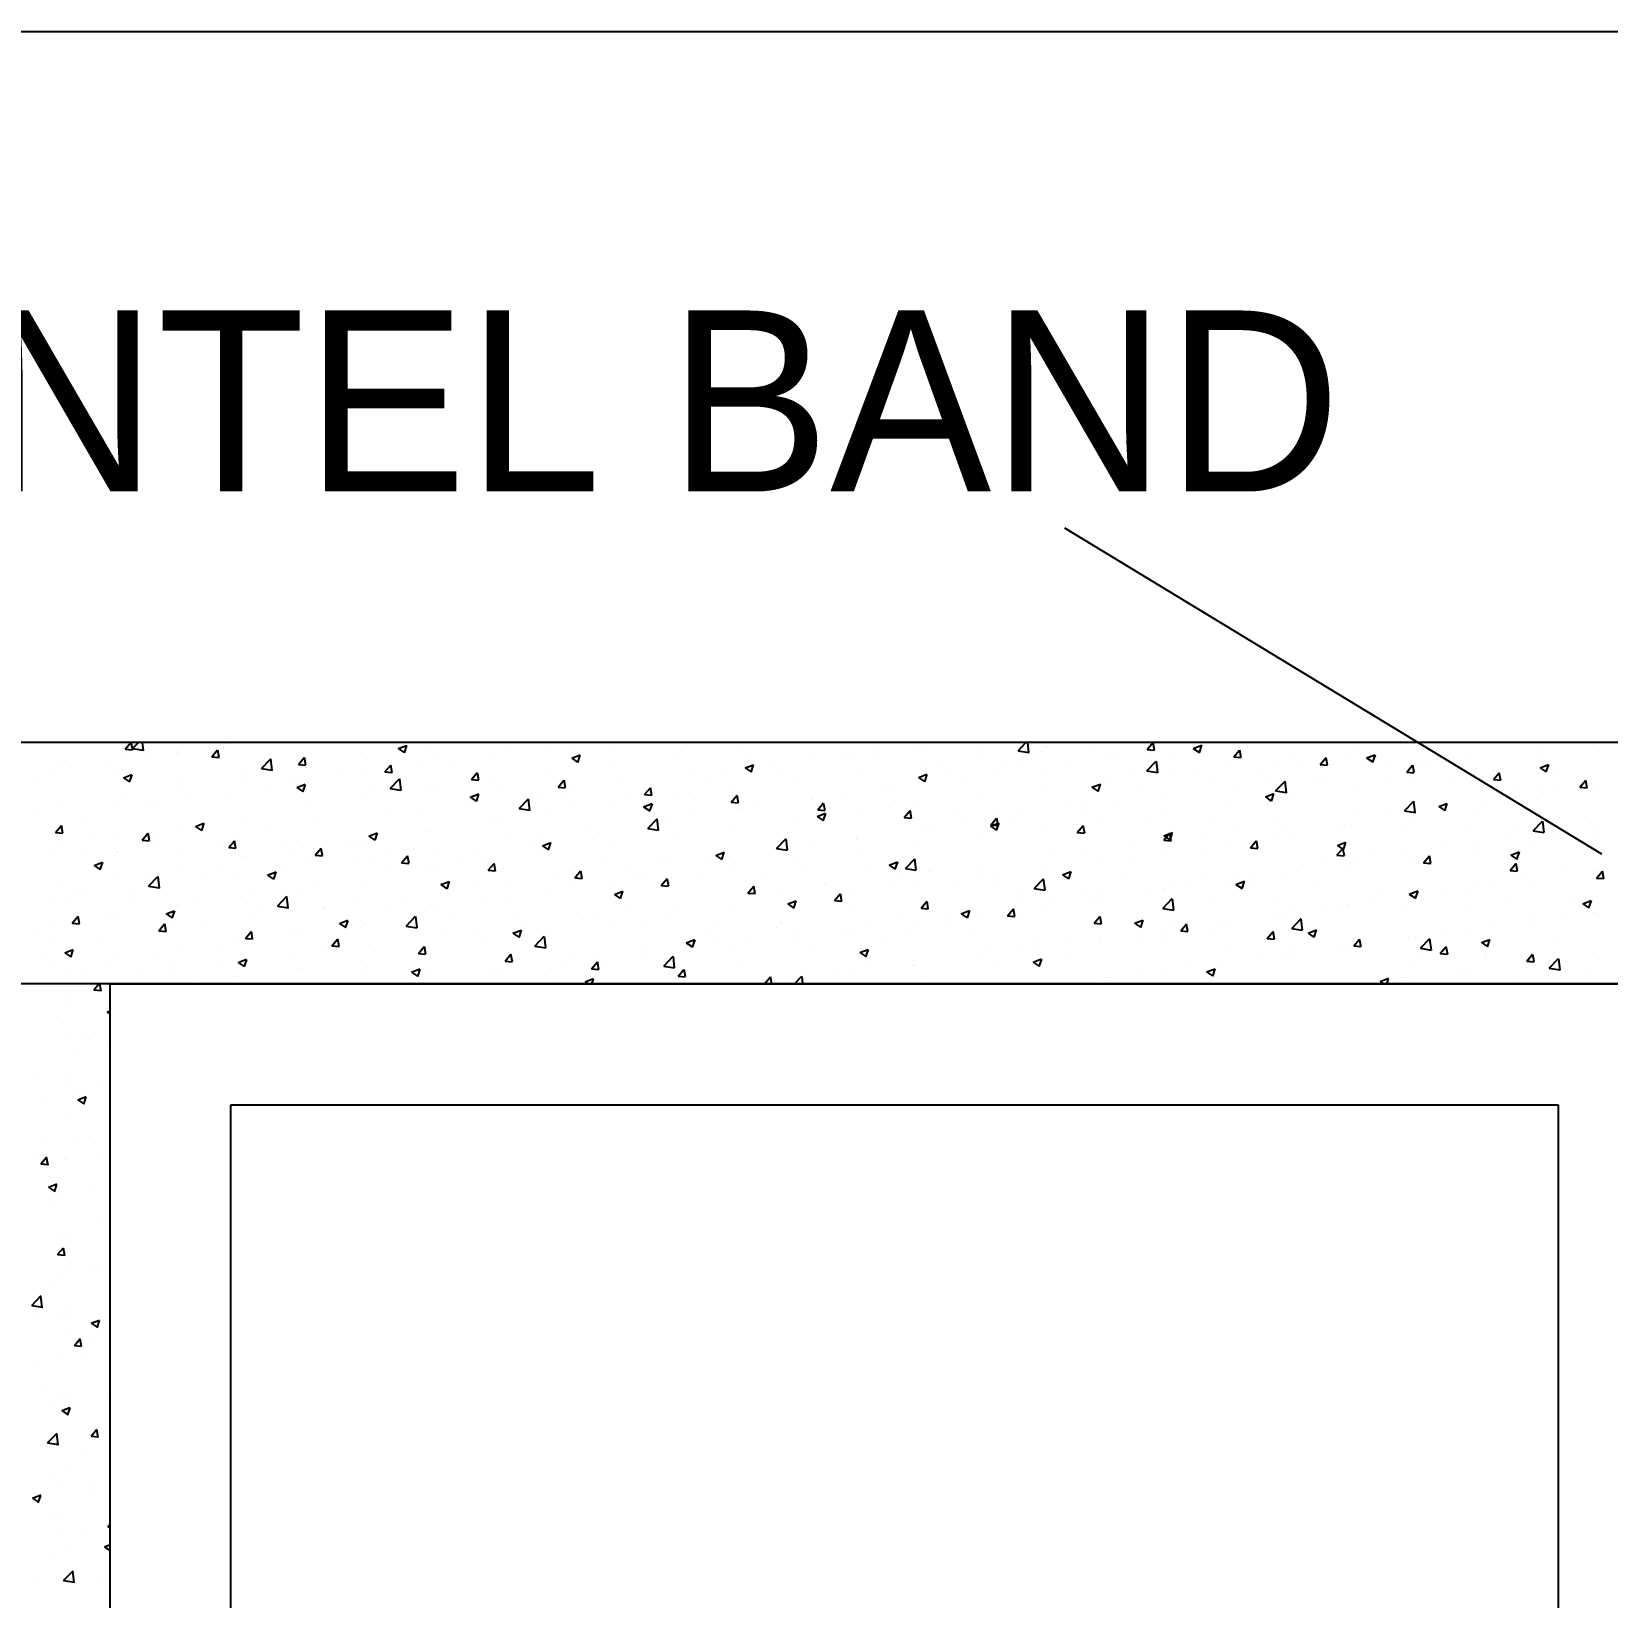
# Model space of a CAD drawing. Header units: metres. Extents: x 3396 to 3562, y 2179 to 2331.
# Drawn here: x 3520.362 to 3523.224, y 2248.281 to 2251.124 of the extents above; entities that cross this region are included whole.
import ezdxf

# ---------------------------------------------------------------- set-up
doc = ezdxf.new("R2010")
doc.units = ezdxf.units.M
doc.styles.add('Romantic', font='GOTHIC.TTF')

# ---------------------------------------------------------------- blocks, each defined once
blk = doc.blocks.new('A$C70167D43')
at = {"color": 0}
for p, q in [((-74.24, 626.36), (-32.83, 601.22)), ((63.73, 609.8), (-238.45, 609.8)), ((63.73, 591.19), (-238.45, 591.19)), ((-147.84, 591.19), (-26.88, 591.19)), ((-147.84, 330.66), (-147.84, 591.19)), ((-138.54, 581.88), (-36.19, 581.88)), ((-138.54, 339.97), (-138.54, 581.88)), ((-36.19, 581.88), (-36.19, 339.97))]:
    blk.add_line(p, q, dxfattribs=at)
at = {"color": 2}
for p, q in [((-146.89, 609.03), (-146.89, 609.03)), ((-146.67, 609.29), (-146.24, 609.8)), ((-146.67, 609.29), (-146.11, 609.24)), ((-146.1, 609.23), (-146.21, 609.8)), ((-146.11, 609.34), (-145.66, 609.8)), ((-146.11, 609.34), (-145.28, 609.21)), ((-145.27, 609.2), (-145.34, 609.8)), ((-142.63, 608.99), (-142.63, 608.99)), ((-142.6, 609.05), (-142.6, 609.05)), ((-142.19, 609.63), (-142.19, 609.63)), ((-140, 608.71), (-139.55, 609.24)), ((-139.43, 608.65), (-139.54, 609.23)), ((-139.11, 609.46), (-139.11, 609.46)), ((-138.56, 609.8), (-138.53, 609.78)), ((-138.52, 609.77), (-138.51, 609.8)), ((-125.62, 609.34), (-124.97, 609.59)), ((-125.62, 609.34), (-125.16, 609.03)), ((-125.15, 609.02), (-124.96, 609.58)), ((-123.16, 609.17), (-123.16, 609.17)), ((-118.79, 609.77), (-118.79, 609.77)), ((-118.1, 608.87), (-118.1, 608.87)), ((-117.34, 609.52), (-117.34, 609.52)), ((-113.82, 609.56), (-113.82, 609.56)), ((-112.25, 608.6), (-111.6, 608.85)), ((-112.22, 609.65), (-112.22, 609.65)), ((-111.78, 608.28), (-111.59, 608.84)), ((-108.85, 609.35), (-108.85, 609.35)), ((-103.88, 609.14), (-103.88, 609.14)), ((-99.49, 609.28), (-99.49, 609.28)), ((-98.92, 608.93), (-98.92, 608.93)), ((-91.21, 609.07), (-91.21, 609.07)), ((-90.95, 609.76), (-90.95, 609.76)), ((-88.88, 609.37), (-88.88, 609.37)), ((-85.98, 609.55), (-85.98, 609.55)), ((-85.17, 609.56), (-85.17, 609.56)), ((-81.01, 609.34), (-81.01, 609.34)), ((-77.83, 609.16), (-77.22, 609.8)), ((-77.83, 609.16), (-77, 609.03)), ((-77.23, 609.8), (-77.23, 609.8)), ((-77.21, 609.79), (-77.21, 609.8)), ((-76.99, 609.02), (-77.08, 609.8)), ((-76.04, 609.13), (-76.04, 609.13)), ((-75.68, 609.48), (-75.68, 609.48)), ((-72.09, 609.38), (-72.09, 609.38)), ((-71.08, 608.92), (-71.08, 608.92)), ((-67.88, 609.28), (-67.44, 609.8)), ((-67.88, 609.28), (-67.32, 609.23)), ((-67.31, 609.22), (-67.41, 609.8)), ((-64.34, 609.26), (-64.34, 609.26)), ((-64.32, 609.36), (-63.67, 609.61)), ((-64.32, 609.36), (-63.85, 609.05)), ((-63.84, 609.04), (-63.65, 609.6)), ((-61.2, 608.7), (-60.75, 609.23)), ((-60.63, 608.64), (-60.74, 609.22)), ((-56.78, 608.93), (-56.78, 608.93)), ((-52.25, 608.92), (-52.25, 608.92)), ((-51.95, 609.62), (-51.95, 609.62)), ((-50.95, 608.62), (-50.29, 608.87)), ((-50.47, 608.3), (-50.28, 608.86)), ((-37.46, 609.45), (-37.46, 609.45)), ((-35.13, 609.75), (-35.13, 609.75)), ((-32.98, 609.13), (-32.98, 609.13)), ((-151.67, 608.37), (-151.67, 608.37)), ((-150.84, 607.91), (-150.84, 607.91)), ((-148.03, 608.12), (-148.03, 608.12)), ((-144.96, 608.69), (-144.96, 608.69)), ((-140, 608.71), (-139.44, 608.66)), ((-136.18, 607.8), (-135.45, 608.55)), ((-136.18, 607.8), (-135.35, 607.67)), ((-135.34, 607.66), (-135.44, 608.54)), ((-133.32, 608.12), (-132.87, 608.66)), ((-133.32, 608.12), (-132.77, 608.07)), ((-132.75, 608.06), (-132.86, 608.65)), ((-132.69, 607.88), (-132.69, 607.88)), ((-128.19, 607.66), (-128.19, 607.66)), ((-127.99, 608.48), (-127.99, 608.48)), ((-126.65, 607.54), (-126.2, 608.07)), ((-126.08, 607.48), (-126.19, 608.06)), ((-123.95, 608.1), (-123.95, 608.1)), ((-122.77, 608.59), (-122.77, 608.59)), ((-121.62, 608.41), (-121.62, 608.41)), ((-112.25, 608.6), (-111.79, 608.29)), ((-108.96, 608.02), (-108.96, 608.02)), ((-104.19, 608.68), (-104.19, 608.68)), ((-100.61, 607.83), (-100.61, 607.83)), ((-98.88, 607.85), (-98.23, 608.1)), ((-98.88, 607.85), (-98.42, 607.54)), ((-98.4, 607.53), (-98.22, 608.09)), ((-97.08, 608.29), (-97.08, 608.29)), ((-96.02, 607.7), (-96.02, 607.7)), ((-93.95, 608.72), (-93.95, 608.72)), ((-90.59, 608.63), (-90.59, 608.63)), ((-88.98, 608.51), (-88.98, 608.51)), ((-85.29, 608.13), (-85.29, 608.13)), ((-84.02, 608.3), (-84.02, 608.3)), ((-80.46, 608.82), (-80.46, 608.82)), ((-79.05, 608.09), (-79.05, 608.09)), ((-77.51, 608.45), (-77.51, 608.45)), ((-76.07, 607.71), (-76.07, 607.71)), ((-74.08, 607.88), (-74.08, 607.88)), ((-70.2, 608.49), (-70.2, 608.49)), ((-69.12, 607.67), (-69.12, 607.67)), ((-67.9, 607.62), (-67.17, 608.37)), ((-67.9, 607.62), (-67.07, 607.49)), ((-67.87, 608.79), (-67.87, 608.79)), ((-67.06, 607.48), (-67.16, 608.36)), ((-66.26, 607.68), (-66.26, 607.68)), ((-66.11, 608.71), (-66.11, 608.71)), ((-61.48, 608.33), (-61.48, 608.33)), ((-61.2, 608.7), (-60.65, 608.65)), ((-61.14, 608.5), (-61.14, 608.5)), ((-57.68, 607.99), (-57.68, 607.99)), ((-56.18, 608.29), (-56.18, 608.29)), ((-54.53, 608.11), (-54.08, 608.65)), ((-54.53, 608.11), (-53.97, 608.07)), ((-53.96, 608.06), (-54.07, 608.64)), ((-51.21, 608.08), (-51.21, 608.08)), ((-50.95, 608.62), (-50.48, 608.31)), ((-49.19, 607.9), (-49.19, 607.9)), ((-47.85, 607.53), (-47.41, 608.07)), ((-47.29, 607.47), (-47.39, 608.06)), ((-46.86, 608.21), (-46.86, 608.21)), ((-46.24, 607.87), (-46.24, 607.87)), ((-43.33, 608.67), (-43.33, 608.67)), ((-42.59, 607.78), (-42.59, 607.78)), ((-41.28, 607.67), (-41.28, 607.67)), ((-37.75, 608.47), (-37.75, 608.47)), ((-37.57, 607.87), (-36.92, 608.12)), ((-37.57, 607.87), (-37.11, 607.56)), ((-37.1, 607.55), (-36.91, 608.11)), ((-153.45, 607.19), (-153.45, 607.19)), ((-152.4, 607.55), (-152.4, 607.55)), ((-147.43, 607.34), (-147.43, 607.34)), ((-146.81, 607.09), (-146.16, 607.34)), ((-146.81, 607.09), (-146.35, 606.77)), ((-146.34, 606.77), (-146.15, 607.33)), ((-142.47, 607.13), (-142.47, 607.13)), ((-142.3, 606.53), (-142.3, 606.53)), ((-137.5, 606.92), (-137.5, 606.92)), ((-137.47, 607.23), (-137.47, 607.23)), ((-135.68, 606.56), (-135.68, 606.56)), ((-133.62, 606.73), (-133.62, 606.73)), ((-133.44, 606.34), (-132.79, 606.59)), ((-133.35, 606.87), (-133.35, 606.87)), ((-132.97, 606.02), (-132.78, 606.58)), ((-132.53, 606.71), (-132.53, 606.71)), ((-129.82, 607.33), (-129.82, 607.33)), ((-127.56, 606.5), (-127.56, 606.5)), ((-126.65, 607.54), (-126.09, 607.49)), ((-126.25, 606.26), (-125.52, 607.01)), ((-125.41, 606.12), (-125.51, 607)), ((-119.97, 606.95), (-119.53, 607.49)), ((-119.97, 606.95), (-119.42, 606.91)), ((-119.41, 606.9), (-119.51, 607.48)), ((-118.5, 606.73), (-118.5, 606.73)), ((-113.8, 607.33), (-113.8, 607.33)), ((-113.3, 606.37), (-112.85, 606.91)), ((-112.73, 606.31), (-112.84, 606.9)), ((-108.81, 606.75), (-108.81, 606.75)), ((-102.94, 607.52), (-102.94, 607.52)), ((-101.45, 606.77), (-101.45, 606.77)), ((-94.77, 606.88), (-94.77, 606.88)), ((-89.99, 607.53), (-89.99, 607.53)), ((-88.37, 606.59), (-88.37, 606.59)), ((-85.51, 607.11), (-84.86, 607.36)), ((-85.51, 607.11), (-85.04, 606.8)), ((-85.03, 606.79), (-84.84, 607.35)), ((-82.94, 607.52), (-82.94, 607.52)), ((-81.93, 606.94), (-81.93, 606.94)), ((-79.6, 607.25), (-79.6, 607.25)), ((-72.14, 606.36), (-71.48, 606.61)), ((-71.66, 606.04), (-71.47, 606.6)), ((-71.09, 606.98), (-71.09, 606.98)), ((-64.15, 607.46), (-64.15, 607.46)), ((-63.11, 607.06), (-63.11, 607.06)), ((-59.18, 607.25), (-59.18, 607.25)), ((-58.59, 606.67), (-58.59, 606.67)), ((-57.97, 606.08), (-57.24, 606.83)), ((-57.13, 605.94), (-57.23, 606.82)), ((-55.06, 607.13), (-55.06, 607.13)), ((-54.21, 607.04), (-54.21, 607.04)), ((-52.06, 606.53), (-52.06, 606.53)), ((-49.25, 606.83), (-49.25, 606.83)), ((-47.85, 607.53), (-47.3, 607.48)), ((-47.29, 607.18), (-47.29, 607.18)), ((-44.28, 606.63), (-44.28, 606.63)), ((-41.18, 606.95), (-40.73, 607.48)), ((-41.18, 606.95), (-40.62, 606.9)), ((-40.61, 606.89), (-40.72, 607.47)), ((-39.31, 606.42), (-39.31, 606.42)), ((-36.31, 607.46), (-36.31, 607.46)), ((-34.51, 606.36), (-34.06, 606.9)), ((-33.94, 606.3), (-34.05, 606.89)), ((-34.05, 606.55), (-34.05, 606.55)), ((-151.78, 605.28), (-151.78, 605.28)), ((-147, 605.93), (-147, 605.93)), ((-145.08, 605.32), (-145.08, 605.32)), ((-141.55, 605.79), (-141.55, 605.79)), ((-139.05, 605.8), (-139.05, 605.8)), ((-133.44, 606.34), (-132.98, 606.03)), ((-128.11, 605.38), (-128.11, 605.38)), ((-126.25, 606.26), (-125.42, 606.13)), ((-123.27, 606.08), (-123.27, 606.08)), ((-122.6, 606.29), (-122.6, 606.29)), ((-120.54, 605.2), (-120.54, 605.2)), ((-120.07, 605.6), (-119.42, 605.85)), ((-120.07, 605.6), (-119.61, 605.28)), ((-119.59, 605.27), (-119.41, 605.84)), ((-117.63, 606.08), (-117.63, 606.08)), ((-116.31, 604.72), (-115.59, 605.47)), ((-115.48, 604.58), (-115.58, 605.46)), ((-114.67, 605.98), (-114.67, 605.98)), ((-113.3, 606.37), (-112.74, 606.32)), ((-112.66, 605.87), (-112.66, 605.87)), ((-112.34, 606.29), (-112.34, 606.29)), ((-107.7, 605.66), (-107.7, 605.66)), ((-106.87, 605.83), (-106.87, 605.83)), ((-106.63, 605.79), (-106.18, 606.32)), ((-106.63, 605.79), (-106.07, 605.74)), ((-106.06, 605.73), (-106.17, 606.31)), ((-104.3, 605.58), (-104.3, 605.58)), ((-102.73, 605.45), (-102.73, 605.45)), ((-99.95, 605.2), (-99.5, 605.74)), ((-99.95, 605.2), (-99.4, 605.15)), ((-99.6, 606.18), (-99.6, 606.18)), ((-99.39, 605.14), (-99.49, 605.73)), ((-97.76, 605.24), (-97.76, 605.24)), ((-93.79, 605.65), (-93.79, 605.65)), ((-93.66, 605.4), (-93.66, 605.4)), ((-91.33, 605.7), (-91.33, 605.7)), ((-87.8, 606.17), (-87.8, 606.17)), ((-80.57, 605.73), (-80.57, 605.73)), ((-75.79, 606.38), (-75.79, 606.38)), ((-73.96, 605.19), (-73.96, 605.19)), ((-72.14, 606.36), (-71.67, 606.05)), ((-68.53, 606.12), (-68.53, 606.12)), ((-66.79, 605.59), (-66.79, 605.59)), ((-61.6, 605.23), (-61.6, 605.23)), ((-60.91, 606.36), (-60.91, 606.36)), ((-58.76, 605.62), (-58.11, 605.87)), ((-58.76, 605.62), (-58.3, 605.3)), ((-58.29, 605.3), (-58.1, 605.86)), ((-57.97, 606.08), (-57.14, 605.95)), ((-56.9, 605.83), (-56.9, 605.83)), ((-48.04, 604.54), (-47.31, 605.29)), ((-47.2, 604.4), (-47.3, 605.28)), ((-41.79, 605.23), (-41.79, 605.23)), ((-39.9, 605.78), (-39.9, 605.78)), ((-37.87, 605.38), (-37.87, 605.38)), ((-37.57, 606.09), (-37.57, 606.09)), ((-36.36, 606.16), (-36.36, 606.16)), ((-34.51, 606.36), (-33.95, 606.31)), ((-34.35, 606.21), (-34.35, 606.21)), ((-33.09, 606.03), (-33.09, 606.03)), ((-153.28, 604.24), (-153.28, 604.24)), ((-147.41, 605.02), (-147.41, 605.02)), ((-144.47, 604.87), (-144.47, 604.87)), ((-137.58, 604.13), (-137.58, 604.13)), ((-132.81, 604.78), (-132.81, 604.78)), ((-126.4, 604.43), (-126.4, 604.43)), ((-124.07, 604.74), (-124.07, 604.74)), ((-117.73, 603.97), (-117.73, 603.97)), ((-116.31, 604.72), (-115.49, 604.59)), ((-113.91, 604.23), (-113.91, 604.23)), ((-112.3, 604.9), (-112.3, 604.9)), ((-109.08, 604.93), (-109.08, 604.93)), ((-106.7, 604.85), (-106.05, 605.1)), ((-106.7, 604.85), (-106.23, 604.54)), ((-106.22, 604.53), (-106.03, 605.09)), ((-103.06, 604.16), (-103.06, 604.16)), ((-99.53, 604.62), (-99.53, 604.62)), ((-99.22, 604.72), (-99.22, 604.72)), ((-93.33, 604.11), (-92.67, 604.36)), ((-93.33, 604.11), (-92.86, 603.79)), ((-93.28, 604.62), (-92.83, 605.15)), ((-93.28, 604.62), (-92.72, 604.57)), ((-92.85, 603.78), (-92.66, 604.35)), ((-92.71, 604.56), (-92.82, 605.14)), ((-92.8, 605.03), (-92.8, 605.03)), ((-90.1, 604.43), (-90.1, 604.43)), ((-87.83, 604.82), (-87.83, 604.82)), ((-86.61, 604.04), (-86.16, 604.57)), ((-86.61, 604.04), (-86.05, 603.99)), ((-86.04, 603.98), (-86.15, 604.56)), ((-85.4, 605.03), (-85.4, 605.03)), ((-82.86, 604.61), (-82.86, 604.61)), ((-79.93, 603.45), (-79.48, 603.99)), ((-79.36, 603.39), (-79.47, 603.98)), ((-79.39, 604.26), (-79.39, 604.26)), ((-78.52, 604.04), (-78.52, 604.04)), ((-77.9, 604.4), (-77.9, 604.4)), ((-72.93, 604.19), (-72.93, 604.19)), ((-72.64, 604.82), (-72.64, 604.82)), ((-70.31, 605.12), (-70.31, 605.12)), ((-67.96, 603.98), (-67.96, 603.98)), ((-66.37, 604.58), (-66.37, 604.58)), ((-51.63, 604.23), (-51.63, 604.23)), ((-49.3, 604.54), (-49.3, 604.54)), ((-48.04, 604.54), (-47.21, 604.41)), ((-47.4, 604.08), (-47.4, 604.08)), ((-47.21, 604.3), (-47.21, 604.3)), ((-45.78, 605), (-45.78, 605)), ((-45.39, 604.87), (-44.74, 605.12)), ((-45.39, 604.87), (-44.93, 604.56)), ((-44.92, 604.55), (-44.73, 605.11)), ((-42.7, 604.68), (-42.7, 604.68)), ((-34.13, 604.12), (-34.13, 604.12)), ((-152.05, 602.88), (-151.6, 603.41)), ((-152.05, 602.88), (-151.5, 602.83)), ((-151.48, 602.82), (-151.59, 603.4)), ((-149.9, 603.94), (-149.9, 603.94)), ((-147.12, 602.83), (-147.12, 602.83)), ((-145.38, 602.29), (-144.93, 602.83)), ((-144.81, 602.23), (-144.92, 602.82)), ((-142.42, 603.43), (-142.42, 603.43)), ((-141.26, 603.34), (-140.61, 603.59)), ((-141.26, 603.34), (-140.8, 603.03)), ((-140.78, 603.02), (-140.6, 603.58)), ((-138.13, 602.89), (-138.13, 602.89)), ((-135.8, 603.2), (-135.8, 603.2)), ((-132.27, 603.66), (-132.27, 603.66)), ((-127.89, 602.6), (-127.24, 602.85)), ((-127.41, 602.27), (-127.22, 602.84)), ((-123.39, 602.98), (-123.39, 602.98)), ((-123.15, 603.04), (-123.15, 603.04)), ((-118.61, 603.63), (-118.61, 603.63)), ((-111.26, 603.08), (-111.26, 603.08)), ((-110.07, 602.86), (-110.07, 602.86)), ((-106.38, 603.18), (-105.66, 603.93)), ((-106.38, 603.18), (-105.56, 603.05)), ((-105.55, 603.04), (-105.65, 603.92)), ((-105.38, 603.85), (-105.38, 603.85)), ((-104.64, 603.79), (-104.64, 603.79)), ((-99.71, 603.08), (-99.71, 603.08)), ((-94.88, 603.78), (-94.88, 603.78)), ((-84.81, 603.33), (-84.81, 603.33)), ((-84.37, 603.27), (-84.37, 603.27)), ((-82.04, 603.58), (-82.04, 603.58)), ((-79.95, 603.36), (-79.3, 603.61)), ((-79.95, 603.36), (-79.49, 603.05)), ((-79.93, 603.45), (-79.38, 603.4)), ((-79.48, 603.04), (-79.29, 603.6)), ((-75.91, 603.28), (-75.91, 603.28)), ((-73.26, 602.87), (-72.81, 603.4)), ((-73.26, 602.87), (-72.7, 602.82)), ((-72.69, 602.81), (-72.8, 603.39)), ((-71.21, 603.88), (-71.21, 603.88)), ((-66.58, 602.62), (-65.93, 602.87)), ((-66.58, 602.28), (-66.14, 602.82)), ((-66.02, 602.23), (-66.12, 602.81)), ((-66.11, 602.29), (-65.92, 602.86)), ((-62.99, 603.77), (-62.99, 603.77)), ((-61.03, 603), (-61.03, 603)), ((-58.03, 603.57), (-58.03, 603.57)), ((-57.51, 603.46), (-57.51, 603.46)), ((-53.06, 603.36), (-53.06, 603.36)), ((-52.64, 603.37), (-52.64, 603.37)), ((-52.18, 603.43), (-52.18, 603.43)), ((-48.09, 603.15), (-48.09, 603.15)), ((-43.13, 602.94), (-43.13, 602.94)), ((-39.56, 603.19), (-39.56, 603.19)), ((-38.11, 603), (-37.38, 603.75)), ((-38.11, 603), (-37.28, 602.87)), ((-37.27, 602.86), (-37.37, 603.74)), ((-36.5, 602.88), (-36.5, 602.88)), ((-33.2, 602.94), (-33.2, 602.94)), ((-152.25, 601.55), (-152.25, 601.55)), ((-151.89, 602.18), (-151.89, 602.18)), ((-149.24, 602.59), (-149.24, 602.59)), ((-147.53, 601.65), (-147.53, 601.65)), ((-145.38, 602.29), (-144.82, 602.24)), ((-144.28, 602.38), (-144.28, 602.38)), ((-144, 602.12), (-144, 602.12)), ((-139.31, 602.17), (-139.31, 602.17)), ((-138.7, 601.71), (-138.26, 602.24)), ((-138.7, 601.71), (-138.15, 601.66)), ((-138.14, 601.65), (-138.24, 602.23)), ((-134.34, 601.96), (-134.34, 601.96)), ((-132.92, 601.69), (-132.92, 601.69)), ((-132.03, 601.12), (-131.58, 601.66)), ((-131.46, 601.07), (-131.57, 601.65)), ((-129.38, 601.75), (-129.38, 601.75)), ((-128.58, 602.11), (-128.58, 602.11)), ((-128.22, 602.28), (-128.22, 602.28)), ((-127.89, 602.6), (-127.42, 602.28)), ((-124.41, 601.54), (-124.41, 601.54)), ((-117.11, 602.31), (-117.11, 602.31)), ((-115.5, 601.93), (-115.5, 601.93)), ((-114.79, 602.62), (-114.79, 602.62)), ((-114.51, 601.85), (-113.86, 602.1)), ((-114.51, 601.85), (-114.05, 601.54)), ((-114.04, 601.53), (-113.85, 602.09)), ((-109.19, 601.83), (-109.19, 601.83)), ((-104.41, 602.49), (-104.41, 602.49)), ((-96.45, 601.64), (-95.73, 602.39)), ((-96.45, 601.64), (-95.63, 601.51)), ((-96.1, 601.73), (-96.1, 601.73)), ((-95.62, 601.5), (-95.72, 602.38)), ((-93.77, 602.03), (-93.77, 602.03)), ((-90.25, 602.5), (-90.25, 602.5)), ((-90.24, 602.4), (-90.24, 602.4)), ((-85.52, 601.93), (-85.52, 601.93)), ((-80.68, 602.63), (-80.68, 602.63)), ((-69.24, 601.92), (-69.24, 601.92)), ((-66.58, 602.62), (-66.12, 602.3)), ((-66.58, 602.28), (-66.03, 602.23)), ((-63.36, 602.69), (-63.36, 602.69)), ((-61.71, 602.14), (-61.71, 602.14)), ((-59.91, 601.7), (-59.46, 602.23)), ((-59.91, 601.7), (-59.35, 601.65)), ((-59.34, 601.64), (-59.45, 602.22)), ((-58.06, 602.44), (-58.06, 602.44)), ((-57.01, 602.73), (-57.01, 602.73)), ((-53.24, 601.12), (-52.79, 601.65)), ((-53.21, 601.87), (-52.56, 602.12)), ((-53.21, 601.87), (-52.75, 601.56)), ((-52.67, 601.06), (-52.78, 601.64)), ((-52.74, 601.55), (-52.55, 602.11)), ((-44.98, 602.26), (-44.98, 602.26)), ((-42.81, 601.58), (-42.81, 601.58)), ((-42.35, 602.11), (-42.35, 602.11)), ((-40.02, 602.42), (-40.02, 602.42)), ((-38.16, 602.73), (-38.16, 602.73)), ((-37.98, 602.28), (-37.98, 602.28)), ((-33.19, 602.52), (-33.19, 602.52)), ((-149.86, 601.35), (-149.86, 601.35)), ((-149.08, 600.34), (-148.43, 600.59)), ((-149.08, 600.34), (-148.61, 600.03)), ((-148.6, 600.02), (-148.41, 600.58)), ((-147.28, 601.34), (-147.28, 601.34)), ((-142.53, 600.33), (-142.53, 600.33)), ((-142.32, 601.13), (-142.32, 601.13)), ((-137.7, 601.03), (-137.7, 601.03)), ((-137.35, 600.92), (-137.35, 600.92)), ((-134, 601.18), (-134, 601.18)), ((-132.38, 600.71), (-132.38, 600.71)), ((-132.03, 601.12), (-131.47, 601.07)), ((-128.84, 600.76), (-128.84, 600.76)), ((-127.42, 600.5), (-127.42, 600.5)), ((-126.51, 601.07), (-126.51, 601.07)), ((-125.36, 600.54), (-124.91, 601.07)), ((-125.36, 600.54), (-124.8, 600.49)), ((-124.79, 600.48), (-124.9, 601.06)), ((-122.99, 601.53), (-122.99, 601.53)), ((-120.92, 601), (-120.92, 601)), ((-119.44, 601.33), (-119.44, 601.33)), ((-118.72, 600.54), (-118.72, 600.54)), ((-118.68, 599.96), (-118.23, 600.49)), ((-118.12, 599.9), (-118.22, 600.48)), ((-114.48, 601.12), (-114.48, 601.12)), ((-114.02, 601.13), (-114.02, 601.13)), ((-109.51, 600.91), (-109.51, 600.91)), ((-105.5, 600.49), (-105.5, 600.49)), ((-104.54, 600.7), (-104.54, 600.7)), ((-101.98, 600.95), (-101.98, 600.95)), ((-101.14, 601.11), (-100.49, 601.36)), ((-101.14, 601.11), (-100.68, 600.79)), ((-101.09, 600.54), (-101.09, 600.54)), ((-100.67, 600.78), (-100.48, 601.35)), ((-99.58, 600.49), (-99.58, 600.49)), ((-95.66, 601.47), (-95.66, 601.47)), ((-94.99, 600.68), (-94.99, 600.68)), ((-90.22, 601.34), (-90.22, 601.34)), ((-87.77, 600.36), (-87.12, 600.61)), ((-87.77, 600.36), (-87.31, 600.05)), ((-87.3, 600.04), (-87.11, 600.6)), ((-86.52, 600.1), (-85.8, 600.85)), ((-85.69, 599.96), (-85.79, 600.84)), ((-80.97, 600.37), (-80.97, 600.37)), ((-75.09, 601.15), (-75.09, 601.15)), ((-72.76, 601.45), (-72.76, 601.45)), ((-71.32, 600.78), (-71.32, 600.78)), ((-68.92, 600.57), (-68.92, 600.57)), ((-66.49, 601.48), (-66.49, 601.48)), ((-63.49, 601.5), (-63.49, 601.5)), ((-55.84, 600.39), (-55.84, 600.39)), ((-54.08, 600.56), (-54.08, 600.56)), ((-53.24, 601.12), (-52.68, 601.07)), ((-52.29, 600.33), (-52.29, 600.33)), ((-51.75, 600.87), (-51.75, 600.87)), ((-50.41, 601.32), (-50.41, 601.32)), ((-48.23, 601.34), (-48.23, 601.34)), ((-47.51, 600.99), (-47.51, 600.99)), ((-46.56, 600.53), (-46.11, 601.07)), ((-46.56, 600.53), (-46.01, 600.48)), ((-46, 600.47), (-46.1, 601.06)), ((-39.89, 599.95), (-39.44, 600.48)), ((-39.84, 601.13), (-39.19, 601.38)), ((-39.84, 601.13), (-39.38, 600.81)), ((-39.32, 599.89), (-39.43, 600.47)), ((-39.36, 600.8), (-39.17, 601.37)), ((-147.23, 599.74), (-147.23, 599.74)), ((-144.87, 598.73), (-144.15, 599.49)), ((-144.86, 599.31), (-144.86, 599.31)), ((-144.03, 598.59), (-144.14, 599.48)), ((-140.57, 599.22), (-140.57, 599.22)), ((-139.43, 600.25), (-139.43, 600.25)), ((-138.24, 599.53), (-138.24, 599.53)), ((-135.7, 599.59), (-135.05, 599.84)), ((-135.7, 599.59), (-135.24, 599.28)), ((-135.23, 599.27), (-135.04, 599.84)), ((-134.72, 599.99), (-134.72, 599.99)), ((-131.78, 599.13), (-131.78, 599.13)), ((-128.33, 599.18), (-128.33, 599.18)), ((-126.35, 600.07), (-126.35, 600.07)), ((-123.5, 599.88), (-123.5, 599.88)), ((-122.45, 600.29), (-122.45, 600.29)), ((-118.68, 599.96), (-118.13, 599.91)), ((-117.48, 600.08), (-117.48, 600.08)), ((-113.71, 599.41), (-113.71, 599.41)), ((-112.51, 599.87), (-112.51, 599.87)), ((-112.01, 599.37), (-111.56, 599.91)), ((-112.01, 599.37), (-111.45, 599.32)), ((-111.44, 599.31), (-111.55, 599.9)), ((-107.83, 600.18), (-107.83, 600.18)), ((-107.55, 599.66), (-107.55, 599.66)), ((-106.52, 599.6), (-106.52, 599.6)), ((-105.34, 598.79), (-104.89, 599.32)), ((-104.77, 598.73), (-104.88, 599.31)), ((-104.53, 599.39), (-104.53, 599.39)), ((-102.58, 599.45), (-102.58, 599.45)), ((-99.83, 599.98), (-99.83, 599.98)), ((-97.61, 599.24), (-97.61, 599.24)), ((-94.61, 600.28), (-94.61, 600.28)), ((-89.64, 600.07), (-89.64, 600.07)), ((-86.82, 599.6), (-86.82, 599.6)), ((-86.52, 600.1), (-85.7, 599.97)), ((-84.67, 599.86), (-84.67, 599.86)), ((-84.49, 599.91), (-84.49, 599.91)), ((-80.8, 599.53), (-80.8, 599.53)), ((-79.71, 599.65), (-79.71, 599.65)), ((-76.59, 598.56), (-75.87, 599.31)), ((-76.02, 600.19), (-76.02, 600.19)), ((-75.75, 598.42), (-75.86, 599.3)), ((-74.74, 599.44), (-74.74, 599.44)), ((-74.4, 599.62), (-73.75, 599.87)), ((-74.4, 599.62), (-73.94, 599.3)), ((-74.34, 599.64), (-74.34, 599.64)), ((-73.92, 599.29), (-73.74, 599.86)), ((-69.77, 599.23), (-69.77, 599.23)), ((-63.48, 599.33), (-63.48, 599.33)), ((-61.26, 599.46), (-61.26, 599.46)), ((-61.03, 598.87), (-60.38, 599.12)), ((-60.55, 598.55), (-60.36, 599.11)), ((-59.96, 599.79), (-59.96, 599.79)), ((-57.12, 599.63), (-57.12, 599.63)), ((-39.89, 599.95), (-39.33, 599.9)), ((-38.95, 599.21), (-38.95, 599.21)), ((-38.09, 599.18), (-38.09, 599.18)), ((-36, 599.93), (-36, 599.93)), ((-33.32, 599.84), (-33.32, 599.84)), ((-33.22, 599.36), (-32.77, 599.9)), ((-33.22, 599.36), (-32.66, 599.32)), ((-33.07, 599.98), (-33.07, 599.98)), ((-32.65, 599.31), (-32.76, 599.89)), ((-152.01, 599.08), (-152.01, 599.08)), ((-150.28, 598.38), (-150.28, 598.38)), ((-149.97, 597.98), (-149.97, 597.98)), ((-146.45, 598.45), (-146.45, 598.45)), ((-144.87, 598.73), (-144.04, 598.6)), ((-137.81, 597.93), (-137.81, 597.93)), ((-137.2, 598.2), (-137.2, 598.2)), ((-134.94, 597.19), (-134.22, 597.95)), ((-134.1, 597.05), (-134.21, 597.94)), ((-133.03, 598.59), (-133.03, 598.59)), ((-122.33, 598.85), (-121.68, 599.1)), ((-122.33, 598.85), (-121.87, 598.54)), ((-121.86, 598.53), (-121.67, 599.09)), ((-119.56, 598.64), (-119.56, 598.64)), ((-117.23, 598.95), (-117.23, 598.95)), ((-114.14, 598.04), (-114.14, 598.04)), ((-111.94, 598.67), (-111.94, 598.67)), ((-109.3, 598.73), (-109.3, 598.73)), ((-108.96, 598.1), (-108.31, 598.35)), ((-108.96, 598.1), (-108.5, 597.79)), ((-108.49, 597.78), (-108.3, 598.34)), ((-105.34, 598.79), (-104.78, 598.74)), ((-98.66, 598.2), (-98.21, 598.74)), ((-98.66, 598.2), (-98.11, 598.16)), ((-98.55, 598.06), (-98.55, 598.06)), ((-98.09, 598.15), (-98.2, 598.73)), ((-96.22, 598.36), (-96.22, 598.36)), ((-92.7, 598.83), (-92.7, 598.83)), ((-92.65, 599.03), (-92.65, 599.03)), ((-91.99, 597.62), (-91.54, 598.15)), ((-91.42, 597.56), (-91.53, 598.15)), ((-90.33, 598.24), (-90.33, 598.24)), ((-87.68, 598.82), (-87.68, 598.82)), ((-85.63, 598.83), (-85.63, 598.83)), ((-82.71, 598.61), (-82.71, 598.61)), ((-79.77, 598.71), (-79.77, 598.71)), ((-77.75, 598.4), (-77.75, 598.4)), ((-76.59, 598.56), (-75.77, 598.43)), ((-72.78, 598.19), (-72.78, 598.19)), ((-71.69, 598.25), (-71.69, 598.25)), ((-67.81, 597.98), (-67.81, 597.98)), ((-66.69, 598.53), (-66.69, 598.53)), ((-66.6, 598.38), (-66.6, 598.38)), ((-65.81, 599.02), (-65.81, 599.02)), ((-64.81, 599.02), (-64.81, 599.02)), ((-61.82, 599.04), (-61.82, 599.04)), ((-61.03, 598.87), (-60.56, 598.56)), ((-59.84, 598.81), (-59.84, 598.81)), ((-54.87, 598.6), (-54.87, 598.6)), ((-49.91, 598.39), (-49.91, 598.39)), ((-47.66, 598.12), (-47, 598.37)), ((-47.66, 598.12), (-47.19, 597.81)), ((-47.18, 597.8), (-46.99, 598.36)), ((-46.86, 598.07), (-46.86, 598.07)), ((-44.94, 598.18), (-44.94, 598.18)), ((-44.8, 598.44), (-44.8, 598.44)), ((-42.93, 598.48), (-42.93, 598.48)), ((-42.47, 598.75), (-42.47, 598.75)), ((-41.43, 599), (-41.43, 599)), ((-39.97, 597.97), (-39.97, 597.97)), ((-152.3, 597.68), (-152.3, 597.68)), ((-151.1, 597.86), (-151.1, 597.86)), ((-146.13, 597.65), (-146.13, 597.65)), ((-143.52, 596.59), (-142.87, 596.84)), ((-143.05, 596.27), (-142.86, 596.83)), ((-142.64, 597.24), (-142.64, 597.24)), ((-142.63, 597.27), (-142.63, 597.27)), ((-141.16, 597.44), (-141.16, 597.44)), ((-136.19, 597.23), (-136.19, 597.23)), ((-134.94, 597.19), (-134.11, 597.06)), ((-131.29, 597.09), (-131.29, 597.09)), ((-131.23, 597.02), (-131.23, 597.02)), ((-128.96, 597.4), (-128.96, 597.4)), ((-126.26, 596.81), (-126.26, 596.81)), ((-125.44, 597.87), (-125.44, 597.87)), ((-123.61, 596.78), (-123.61, 596.78)), ((-122.8, 596.81), (-122.8, 596.81)), ((-118.84, 597.44), (-118.84, 597.44)), ((-117.37, 597.74), (-117.37, 597.74)), ((-107.95, 596.82), (-107.95, 596.82)), ((-104.43, 597.28), (-104.43, 597.28)), ((-99.94, 596.89), (-99.94, 596.89)), ((-95.59, 597.36), (-94.94, 597.61)), ((-95.59, 597.36), (-95.13, 597.05)), ((-95.11, 597.04), (-94.93, 597.6)), ((-95.11, 597.58), (-95.11, 597.58)), ((-91.99, 597.62), (-91.43, 597.57)), ((-90.62, 596.85), (-90.62, 596.85)), ((-85.31, 597.04), (-84.87, 597.57)), ((-85.31, 597.04), (-84.76, 596.99)), ((-85.2, 597.78), (-85.2, 597.78)), ((-84.75, 596.98), (-84.85, 597.56)), ((-83.42, 596.7), (-83.42, 596.7)), ((-82.22, 596.61), (-81.57, 596.86)), ((-81.74, 596.29), (-81.55, 596.85)), ((-78.64, 596.45), (-78.19, 596.99)), ((-78.07, 596.39), (-78.18, 596.98)), ((-77.54, 597.48), (-77.54, 597.48)), ((-76.13, 597.09), (-76.13, 597.09)), ((-75.21, 597.78), (-75.21, 597.78)), ((-72.11, 597.6), (-72.11, 597.6)), ((-71.43, 597.69), (-71.43, 597.69)), ((-66.66, 597.02), (-65.94, 597.77)), ((-66.66, 597.02), (-65.84, 596.89)), ((-65.82, 596.88), (-65.93, 597.76)), ((-62.84, 597.77), (-62.84, 597.77)), ((-57.88, 597.56), (-57.88, 597.56)), ((-56.53, 596.89), (-56.53, 596.89)), ((-54.2, 597.2), (-54.2, 597.2)), ((-52.91, 597.35), (-52.91, 597.35)), ((-52.4, 597.23), (-52.4, 597.23)), ((-52.28, 597.14), (-52.28, 597.14)), ((-50.68, 597.67), (-50.68, 597.67)), ((-47.94, 597.14), (-47.94, 597.14)), ((-47.63, 597.89), (-47.63, 597.89)), ((-42.98, 596.93), (-42.98, 596.93)), ((-38.01, 596.72), (-38.01, 596.72)), ((-35, 597.76), (-35, 597.76)), ((-34.28, 597.38), (-33.63, 597.63)), ((-34.28, 597.38), (-33.82, 597.07)), ((-33.81, 597.06), (-33.62, 597.62)), ((-33.43, 596.74), (-33.43, 596.74)), ((-152.12, 595.98), (-152.12, 595.98)), ((-150.76, 595.88), (-150.31, 596.41)), ((-150.76, 595.88), (-150.21, 595.83)), ((-150.19, 595.82), (-150.3, 596.4)), ((-148.05, 596.34), (-148.05, 596.34)), ((-147.34, 596.64), (-147.34, 596.64)), ((-144.09, 595.29), (-143.64, 595.83)), ((-143.52, 595.23), (-143.63, 595.82)), ((-143.52, 596.59), (-143.06, 596.28)), ((-143.02, 595.55), (-143.02, 595.55)), ((-140.69, 595.86), (-140.69, 595.86)), ((-137.17, 596.32), (-137.17, 596.32)), ((-133.15, 595.49), (-133.15, 595.49)), ((-130.15, 595.85), (-129.5, 596.1)), ((-130.15, 595.85), (-129.69, 595.54)), ((-129.68, 595.53), (-129.49, 596.09)), ((-128.45, 596.09), (-128.45, 596.09)), ((-128.22, 595.88), (-128.22, 595.88)), ((-125.01, 595.65), (-124.29, 596.41)), ((-125.01, 595.65), (-124.18, 595.52)), ((-124.17, 595.51), (-124.27, 596.4)), ((-121.29, 596.6), (-121.29, 596.6)), ((-116.33, 596.39), (-116.33, 596.39)), ((-116.16, 595.74), (-116.16, 595.74)), ((-111.36, 596.18), (-111.36, 596.18)), ((-110.28, 596.51), (-110.28, 596.51)), ((-109.42, 595.64), (-109.42, 595.64)), ((-106.39, 595.97), (-106.39, 595.97)), ((-104.64, 596.29), (-104.64, 596.29)), ((-101.43, 595.76), (-101.43, 595.76)), ((-96.46, 595.55), (-96.46, 595.55)), ((-96.05, 595.92), (-96.05, 595.92)), ((-89.27, 595.93), (-89.27, 595.93)), ((-86.94, 596.24), (-86.94, 596.24)), ((-85.74, 595.74), (-85.74, 595.74)), ((-82.97, 595.74), (-82.97, 595.74)), ((-82.22, 596.61), (-81.75, 596.3)), ((-80.91, 596.43), (-80.91, 596.43)), ((-78.64, 596.45), (-78.08, 596.4)), ((-77.54, 596.67), (-77.54, 596.67)), ((-71.97, 595.87), (-71.52, 596.4)), ((-71.97, 595.87), (-71.41, 595.82)), ((-71.4, 595.81), (-71.51, 596.39)), ((-68.85, 595.87), (-68.19, 596.12)), ((-68.85, 595.87), (-68.38, 595.56)), ((-68.37, 595.55), (-68.18, 596.11)), ((-65.93, 595.66), (-65.93, 595.66)), ((-65.29, 595.28), (-64.84, 595.82)), ((-64.73, 595.23), (-64.83, 595.81)), ((-62.4, 596.12), (-62.4, 596.12)), ((-61.94, 595.94), (-61.94, 595.94)), ((-57.71, 596.2), (-57.71, 596.2)), ((-57.24, 596.54), (-57.24, 596.54)), ((-56.73, 595.48), (-56.01, 596.23)), ((-56.73, 595.48), (-55.91, 595.35)), ((-55.89, 595.34), (-56, 596.22)), ((-41.39, 595.54), (-41.39, 595.54)), ((-38.21, 596.09), (-38.21, 596.09)), ((-35.52, 596.31), (-35.52, 596.31)), ((-33.19, 596.62), (-33.19, 596.62)), ((-33.04, 596.51), (-33.04, 596.51)), ((-153.48, 595.41), (-153.48, 595.41)), ((-152.42, 594.31), (-152.42, 594.31)), ((-148.9, 594.78), (-148.9, 594.78)), ((-144.09, 595.29), (-143.53, 595.24)), ((-137.92, 594.84), (-137.92, 594.84)), ((-137.41, 594.71), (-136.97, 595.24)), ((-137.41, 594.71), (-136.86, 594.66)), ((-136.85, 594.65), (-136.95, 595.23)), ((-133.65, 594.95), (-133.65, 594.95)), ((-130.74, 594.12), (-130.29, 594.66)), ((-130.17, 594.07), (-130.28, 594.65)), ((-122.01, 594.97), (-122.01, 594.97)), ((-119.68, 595.28), (-119.68, 595.28)), ((-118.95, 594.34), (-118.95, 594.34)), ((-116.78, 595.1), (-116.13, 595.35)), ((-116.78, 595.1), (-116.32, 594.79)), ((-116.3, 594.78), (-116.12, 595.34)), ((-115.08, 594.11), (-114.36, 594.87)), ((-114.24, 593.97), (-114.34, 594.86)), ((-114.25, 594.94), (-114.25, 594.94)), ((-103.41, 594.36), (-102.76, 594.61)), ((-103.41, 594.36), (-102.94, 594.05)), ((-102.93, 594.04), (-102.74, 594.6)), ((-101.47, 594.98), (-101.47, 594.98)), ((-101, 594.39), (-101, 594.39)), ((-98.67, 594.69), (-98.67, 594.69)), ((-95.22, 594.49), (-95.22, 594.49)), ((-95.15, 595.16), (-95.15, 595.16)), ((-91.49, 595.34), (-91.49, 595.34)), ((-90.44, 595.14), (-90.44, 595.14)), ((-88.39, 594.8), (-88.39, 594.8)), ((-86.53, 595.13), (-86.53, 595.13)), ((-81.56, 594.92), (-81.56, 594.92)), ((-76.59, 594.71), (-76.59, 594.71)), ((-74.13, 594.58), (-74.13, 594.58)), ((-71.62, 594.5), (-71.62, 594.5)), ((-71.55, 594.59), (-71.55, 594.59)), ((-68.56, 594.34), (-68.56, 594.34)), ((-68.26, 595.35), (-68.26, 595.35)), ((-66.71, 595.29), (-66.71, 595.29)), ((-66.66, 594.29), (-66.66, 594.29)), ((-65.29, 595.28), (-64.74, 595.24)), ((-63.13, 595.27), (-63.13, 595.27)), ((-58.62, 594.7), (-58.17, 595.24)), ((-58.62, 594.7), (-58.06, 594.65)), ((-58.05, 594.64), (-58.16, 595.23)), ((-55.47, 595.12), (-54.82, 595.37)), ((-55.47, 595.12), (-55.01, 594.81)), ((-55, 594.8), (-54.81, 595.36)), ((-51.95, 594.12), (-51.5, 594.65)), ((-51.38, 594.06), (-51.49, 594.64)), ((-47.74, 594.79), (-47.74, 594.79)), ((-47.25, 594.77), (-47.25, 594.77)), ((-46.8, 593.94), (-46.08, 594.69)), ((-45.96, 593.8), (-46.07, 594.68)), ((-44.92, 595.08), (-44.92, 595.08)), ((-43.04, 595.39), (-43.04, 595.39)), ((-42.1, 594.38), (-41.45, 594.63)), ((-42.1, 594.38), (-41.64, 594.07)), ((-41.63, 594.06), (-41.44, 594.62)), ((-36.39, 594.38), (-36.39, 594.38)), ((-152.91, 593.1), (-152.91, 593.1)), ((-151.34, 593.59), (-150.69, 593.84)), ((-151.34, 593.59), (-150.88, 593.28)), ((-150.87, 593.27), (-150.68, 593.83)), ((-147.45, 593.54), (-147.45, 593.54)), ((-144.5, 593.08), (-144.5, 593.08)), ((-142.76, 594.14), (-142.76, 594.14)), ((-139.07, 594.02), (-139.07, 594.02)), ((-137.97, 592.85), (-137.32, 593.1)), ((-137.49, 592.53), (-137.31, 593.09)), ((-133.74, 593.42), (-133.74, 593.42)), ((-131.41, 593.73), (-131.41, 593.73)), ((-130.74, 594.12), (-130.18, 594.08)), ((-127.89, 594.2), (-127.89, 594.2)), ((-124.07, 593.54), (-123.62, 594.08)), ((-124.07, 593.54), (-123.51, 593.49)), ((-123.73, 593.69), (-123.73, 593.69)), ((-123.5, 593.48), (-123.61, 594.07)), ((-117.39, 592.96), (-116.94, 593.49)), ((-116.82, 592.9), (-116.93, 593.48)), ((-115.08, 594.11), (-114.25, 593.98)), ((-112.33, 593.12), (-112.33, 593.12)), ((-110.4, 593.15), (-110.4, 593.15)), ((-106.9, 594.05), (-106.9, 594.05)), ((-106.87, 593.61), (-106.87, 593.61)), ((-105.15, 592.57), (-104.43, 593.33)), ((-104.75, 593.19), (-104.75, 593.19)), ((-104.31, 592.43), (-104.41, 593.32)), ((-100.05, 593.79), (-100.05, 593.79)), ((-93.82, 593.87), (-93.82, 593.87)), ((-90.04, 593.61), (-89.38, 593.86)), ((-90.04, 593.61), (-89.57, 593.3)), ((-89.56, 593.29), (-89.37, 593.85)), ((-85.86, 593.03), (-85.86, 593.03)), ((-81.02, 593.34), (-81.02, 593.34)), ((-79.99, 593.81), (-79.99, 593.81)), ((-77.66, 594.11), (-77.66, 594.11)), ((-76.66, 592.87), (-76.01, 593.12)), ((-76.25, 593.99), (-76.25, 593.99)), ((-76.19, 592.55), (-76, 593.11)), ((-73.99, 593.41), (-73.99, 593.41)), ((-61.69, 594.08), (-61.69, 594.08)), ((-58.98, 593.22), (-58.98, 593.22)), ((-57.35, 593.44), (-57.35, 593.44)), ((-56.72, 593.87), (-56.72, 593.87)), ((-56.65, 593.53), (-56.65, 593.53)), ((-53.12, 594), (-53.12, 594)), ((-52.52, 594.14), (-52.52, 594.14)), ((-51.95, 594.12), (-51.39, 594.07)), ((-51.76, 593.66), (-51.76, 593.66)), ((-46.8, 593.94), (-45.98, 593.81)), ((-46.79, 593.45), (-46.79, 593.45)), ((-45.27, 593.53), (-44.82, 594.07)), ((-45.27, 593.53), (-44.72, 593.48)), ((-44.7, 593.47), (-44.81, 594.06)), ((-41.82, 593.24), (-41.82, 593.24)), ((-41.81, 593.45), (-41.81, 593.45)), ((-38.6, 592.95), (-38.15, 593.48)), ((-38.03, 592.89), (-38.14, 593.47)), ((-36.87, 592.4), (-36.15, 593.15)), ((-36.86, 593.03), (-36.86, 593.03)), ((-36.03, 592.26), (-36.14, 593.14)), ((-33.54, 593.64), (-33.54, 593.64)), ((-152.23, 592.89), (-152.23, 592.89)), ((-150.95, 591.85), (-150.95, 591.85)), ((-149.93, 592.15), (-149.93, 592.15)), ((-147.94, 592.89), (-147.94, 592.89)), ((-145.47, 591.88), (-145.47, 591.88)), ((-143.14, 592.19), (-143.14, 592.19)), ((-142.97, 592.68), (-142.97, 592.68)), ((-139.62, 592.65), (-139.62, 592.65)), ((-138.01, 592.47), (-138.01, 592.47)), ((-137.97, 592.85), (-137.51, 592.54)), ((-133.26, 592.39), (-133.26, 592.39)), ((-133.04, 592.26), (-133.04, 592.26)), ((-128.56, 592.99), (-128.56, 592.99)), ((-128.07, 592.05), (-128.07, 592.05)), ((-124.6, 592.1), (-123.95, 592.35)), ((-124.6, 592.1), (-124.13, 591.79)), ((-124.12, 591.78), (-123.93, 592.34)), ((-123.11, 591.84), (-123.11, 591.84)), ((-118.6, 592.07), (-118.6, 592.07)), ((-117.75, 592.19), (-117.75, 592.19)), ((-117.39, 592.96), (-116.84, 592.91)), ((-114.36, 591.84), (-114.36, 591.84)), ((-112.73, 592.84), (-112.73, 592.84)), ((-110.72, 592.37), (-110.27, 592.91)), ((-110.72, 592.37), (-110.16, 592.32)), ((-110.15, 592.31), (-110.26, 592.9)), ((-109.53, 592.54), (-109.53, 592.54)), ((-105.15, 592.57), (-104.32, 592.44)), ((-104.67, 592.01), (-104.67, 592.01)), ((-104.04, 591.79), (-103.6, 592.32)), ((-103.48, 591.73), (-103.58, 592.31)), ((-99.25, 592.94), (-99.25, 592.94)), ((-91.72, 592.26), (-91.72, 592.26)), ((-90.56, 592.04), (-90.56, 592.04)), ((-89.39, 592.57), (-89.39, 592.57)), ((-85.86, 592.64), (-85.86, 592.64)), ((-79.41, 592.48), (-79.41, 592.48)), ((-76.66, 592.87), (-76.2, 592.56)), ((-68.38, 591.99), (-68.38, 591.99)), ((-66.83, 592.19), (-66.83, 592.19)), ((-64.85, 592.45), (-64.85, 592.45)), ((-63.29, 592.12), (-62.64, 592.37)), ((-63.29, 592.12), (-62.83, 591.81)), ((-62.82, 591.8), (-62.63, 592.36)), ((-62.05, 592.84), (-62.05, 592.84)), ((-47.24, 592.52), (-47.24, 592.52)), ((-43.84, 591.87), (-43.84, 591.87)), ((-43.15, 592.29), (-43.15, 592.29)), ((-38.6, 592.95), (-38.04, 592.9)), ((-38.32, 592.99), (-38.32, 592.99)), ((-37.96, 592.64), (-37.96, 592.64)), ((-36.87, 592.4), (-36.05, 592.27)), ((-35.64, 592.95), (-35.64, 592.95)), ((-34.16, 592.34), (-34.16, 592.34)), ((-149.09, 590.73), (-148.7, 591.19)), ((-149.09, 590.73), (-148.53, 590.68)), ((-148.54, 590.64), (-148.64, 591.19)), ((-145.98, 591.64), (-145.98, 591.64)), ((-141.01, 591.43), (-141.01, 591.43)), ((-138.04, 591.74), (-138.04, 591.74)), ((-136.05, 591.22), (-136.05, 591.22)), ((-124.46, 591.3), (-124.46, 591.3)), ((-123.18, 591.26), (-123.18, 591.26)), ((-122.13, 591.61), (-122.13, 591.61)), ((-119.06, 591.24), (-119.06, 591.24)), ((-118.14, 591.63), (-118.14, 591.63)), ((-113.17, 591.42), (-113.17, 591.42)), ((-111.22, 591.36), (-110.57, 591.61)), ((-111.22, 591.36), (-110.97, 591.19)), ((-110.7, 591.19), (-110.56, 591.6)), ((-108.21, 591.22), (-108.21, 591.22)), ((-104.04, 591.79), (-103.49, 591.74)), ((-97.59, 591.49), (-97.59, 591.49)), ((-97.37, 591.21), (-96.92, 591.74)), ((-97.37, 591.21), (-97.17, 591.19)), ((-96.81, 591.19), (-96.91, 591.73)), ((-95.33, 591.39), (-95.33, 591.39)), ((-95.07, 591.19), (-94.5, 591.79)), ((-94.42, 591.19), (-94.48, 591.78)), ((-84.84, 591.55), (-84.84, 591.55)), ((-71.66, 591.49), (-71.66, 591.49)), ((-70.71, 591.68), (-70.71, 591.68)), ((-52.67, 591.58), (-52.67, 591.58)), ((-49.92, 591.38), (-49.27, 591.63)), ((-49.92, 591.38), (-49.64, 591.19)), ((-49.4, 591.19), (-49.26, 591.62)), ((-47.85, 591.69), (-47.85, 591.69)), ((-47.37, 591.41), (-47.37, 591.41)), ((-39.58, 591.4), (-39.58, 591.4)), ((-151.22, 589.46), (-151.22, 589.46)), ((-150.85, 590.18), (-150.85, 590.18)), ((-148.04, 589.69), (-148.04, 589.69)), ((-151.95, 588.69), (-151.95, 588.69)), ((-148.07, 589.02), (-147.84, 589.11)), ((-148.07, 589.02), (-147.84, 588.87)), ((-150.97, 587.08), (-150.97, 587.08)), ((-149.99, 587.44), (-149.99, 587.44)), ((-148.99, 587.42), (-148.99, 587.42)), ((-150.49, 586.02), (-150.49, 586.02)), ((-148.16, 586.32), (-148.16, 586.32)), ((-153.8, 583.96), (-153.8, 583.96)), ((-151.08, 583.98), (-151.08, 583.98)), ((-148.83, 583.75), (-148.83, 583.75)), ((-152.94, 582.35), (-152.94, 582.35)), ((-150.87, 583.23), (-150.87, 583.23)), ((-150.61, 582.65), (-150.61, 582.65)), ((-150.33, 582.27), (-149.68, 582.52)), ((-150.33, 582.27), (-149.87, 581.96)), ((-149.88, 581.92), (-149.69, 582.48)), ((-151.19, 580.89), (-151.19, 580.89)), ((-153.06, 578.98), (-153.06, 578.98)), ((-150.64, 578.99), (-150.64, 578.99)), ((-149.53, 579.45), (-149.53, 579.45)), ((-153.65, 577.95), (-153.65, 577.95)), ((-153.18, 577.32), (-152.73, 577.85)), ((-153.18, 577.32), (-152.62, 577.27)), ((-152.63, 577.22), (-152.74, 577.81)), ((-151.3, 577.79), (-151.3, 577.79)), ((-151.25, 577.68), (-151.25, 577.68)), ((-148.68, 577.74), (-148.68, 577.74)), ((-152.6, 575.53), (-151.94, 575.78)), ((-152.6, 575.53), (-152.13, 575.22)), ((-152.14, 575.17), (-151.95, 575.73)), ((-151.98, 575.78), (-151.98, 575.78)), ((-149.02, 575.63), (-149.02, 575.63)), ((-152.5, 574.26), (-152.5, 574.26)), ((-151.42, 574.69), (-151.42, 574.69)), ((-148.55, 572.88), (-148.55, 572.88)), ((-151.53, 571.59), (-151.53, 571.59)), ((-150.89, 571.45), (-150.89, 571.45)), ((-151.89, 570.32), (-151.44, 570.85)), ((-151.89, 570.32), (-151.33, 570.27)), ((-151.34, 570.22), (-151.44, 570.81)), ((-151, 569.21), (-151, 569.21)), ((-149.34, 569.3), (-149.34, 569.3)), ((-148.67, 569.52), (-148.67, 569.52)), ((-152.35, 568.26), (-152.35, 568.26)), ((-151.64, 568.5), (-151.64, 568.5)), ((-153.89, 566.41), (-153.17, 567.16)), ((-153.89, 566.41), (-153.06, 566.28)), ((-153.07, 566.24), (-153.18, 567.13)), ((-153.45, 565.54), (-153.45, 565.54)), ((-151.76, 565.4), (-151.76, 565.4)), ((-151.28, 565.9), (-151.28, 565.9)), ((-151.12, 565.85), (-151.12, 565.85)), ((-149.31, 565.03), (-148.65, 565.28)), ((-148.85, 564.68), (-148.66, 565.24)), ((-151.19, 564.57), (-151.19, 564.57)), ((-149.31, 565.03), (-148.84, 564.72)), ((-150.59, 563.32), (-150.15, 563.85)), ((-150.59, 563.32), (-150.04, 563.27)), ((-150.05, 563.23), (-150.15, 563.81)), ((-149.05, 563.85), (-149.05, 563.85)), ((-153.57, 562.18), (-153.57, 562.18)), ((-151.87, 562.3), (-151.87, 562.3)), ((-150.04, 562.64), (-150.04, 562.64)), ((-153, 559.81), (-153, 559.81)), ((-151.98, 559.2), (-151.98, 559.2)), ((-150.92, 559.66), (-150.92, 559.66)), ((-148.04, 559.6), (-148.04, 559.6)), ((-152.49, 558.97), (-152.49, 558.97)), ((-151.57, 558.29), (-150.92, 558.54)), ((-151.57, 558.29), (-151.11, 557.98)), ((-151.12, 557.93), (-150.93, 558.49)), ((-151.04, 558.56), (-151.04, 558.56)), ((-149.3, 556.32), (-148.86, 556.86)), ((-148.76, 556.23), (-148.86, 556.81)), ((-152.66, 555.8), (-151.93, 556.56)), ((-152.66, 555.8), (-151.83, 555.67)), ((-152.1, 556.11), (-152.1, 556.11)), ((-151.84, 555.64), (-151.94, 556.52)), ((-149.3, 556.32), (-148.75, 556.27)), ((-149.06, 556.08), (-149.06, 556.08)), ((-149.89, 554.87), (-149.89, 554.87)), ((-152.21, 553.01), (-152.21, 553.01)), ((-151.3, 554.11), (-151.3, 554.11)), ((-153.83, 551.54), (-153.18, 551.79)), ((-153.38, 551.18), (-153.19, 551.74)), ((-151.51, 552.41), (-151.51, 552.41)), ((-149.18, 552.71), (-149.18, 552.71)), ((-149.07, 552.07), (-149.07, 552.07)), ((-153.83, 551.54), (-153.37, 551.23)), ((-152.32, 549.91), (-152.32, 549.91)), ((-151.7, 550.12), (-151.7, 550.12)), ((-148.11, 549.51), (-148.11, 549.51)), ((-148.01, 549.32), (-147.84, 549.53)), ((-148.01, 549.32), (-147.84, 549.31)), ((-151.63, 549.04), (-151.63, 549.04)), ((-149.74, 548.87), (-149.74, 548.87)), ((-150.95, 547.88), (-150.95, 547.88)), ((-148.28, 547.79), (-147.84, 547.96)), ((-148.28, 547.79), (-147.84, 547.5)), ((-152.44, 546.82), (-152.44, 546.82)), ((-151.43, 545.2), (-150.7, 545.95)), ((-150.61, 545.03), (-150.71, 545.92)), ((-150.55, 545.84), (-150.55, 545.84)), ((-153.55, 545.39), (-153.55, 545.39)), ((-151.43, 545.2), (-150.6, 545.07)), ((-148.58, 545.18), (-148.58, 545.18)), ((-147.85, 544.31), (-147.85, 544.31))]:
    blk.add_line(p, q, dxfattribs=at)
blk.add_lwpolyline([(-1221.36, 664.64), (127.58, 664.64), (127.58, -192.13), (-1221.36, -192.13)], close=True)
at = {"color": 0, "style": 'Romantic'}
blk.add_text('RCC LINTEL BAND', height=13.9568, dxfattribs=at).set_placement((-218.86, 629.17))

msp = doc.modelspace()

# ---------------------------------------------------------------- block references
at = {"color": 4, "xscale": 0.0235484873523179, "yscale": 0.0235484873523179, "zscale": 0.0235484873523179}
msp.add_blockref('A$C70167D43', (3523.98634, 2235.47329), dxfattribs=at)

doc.saveas('drawing.dxf')
